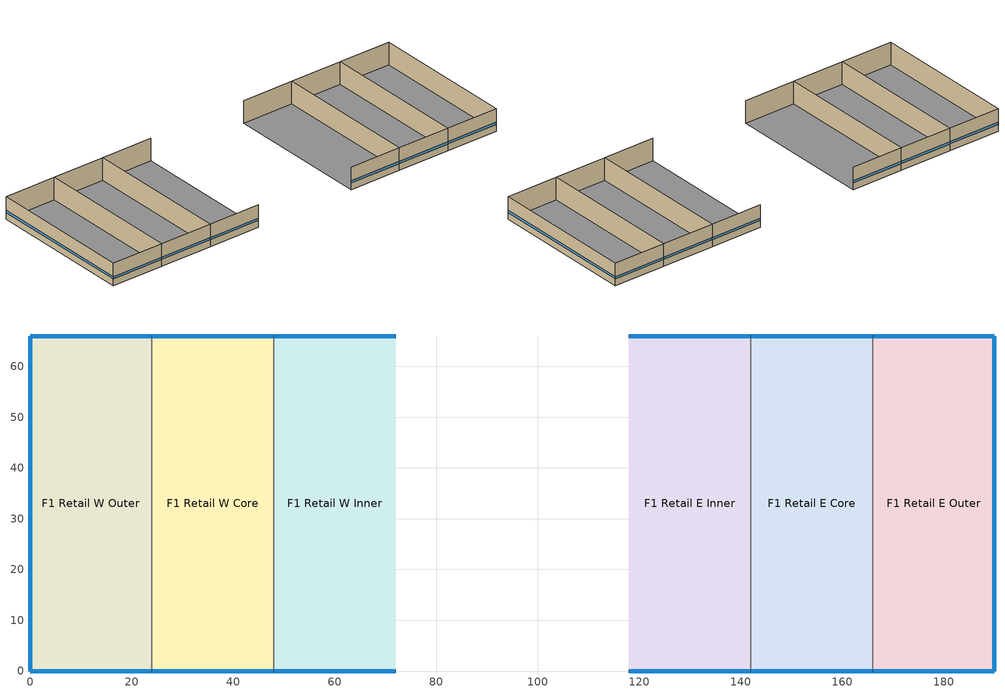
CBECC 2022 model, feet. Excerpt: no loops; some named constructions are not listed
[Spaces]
F1 Retail E Core
 floor to UG Garage (OtherFloorU071): 166,66 166,0 142,0 142,66 z0
 wall outside (MetalFrameWallU062): 166,66 142,66 / 142,0 166,0 z0:10
 wall to F1 Retail E Outer (MetalFrameWallInterior): 166,0 166,66 z0:10
 wall to F1 Retail E Inner (MetalFrameWallInterior): 142,66 142,0 z0:10
 window (Nonres Fixed Window): 165.92,66 142.08,66 / 142.08,0 165.92,0 z3:4.01
F1 Retail E Outer
 floor to UG Garage (OtherFloorU071): 190,66 190,0 166,0 166,66 z0
 wall outside (MetalFrameWallU062): 166,0 190,0 190,66 166,66 z0:10
 window (Nonres Fixed Window): 189.92,66 166.08,66 / 166.08,0 189.92,0 z3:4.01; 190,0.08 190,65.92 z3:4
F1 Retail E Inner
 floor to UG Garage (OtherFloorU071): 142,66 142,0 118,0 118,66 z0
 wall outside (MetalFrameWallU062): 142,66 118,66 / 118,0 142,0 z0:10
 window (Nonres Fixed Window): 141.92,66 118.08,66 / 118.08,0 141.92,0 z3:4.01
F1 Retail W Core
 floor to UG Garage (OtherFloorU071): 48,66 48,0 24,0 24,66 z0
 wall outside (MetalFrameWallU062): 48,66 24,66 / 24,0 48,0 z0:10
 wall to F1 Retail W Inner (MetalFrameWallInterior): 48,0 48,66 z0:10
 wall to F1 Retail W Outer (MetalFrameWallInterior): 24,66 24,0 z0:10
 window (Nonres Fixed Window): 47.92,66 24.08,66 / 24.08,0 47.92,0 z3:4.01
F1 Retail W Inner
 floor to UG Garage (OtherFloorU071): 72,66 72,0 48,0 48,66 z0
 wall outside (MetalFrameWallU062): 72,66 48,66 / 48,0 72,0 z0:10
 window (Nonres Fixed Window): 71.92,66 48.08,66 / 48.08,0 71.92,0 z3:4.01
F1 Retail W Outer
 floor to UG Garage (OtherFloorU071): 24,66 24,0 0,0 0,66 z0
 wall outside (MetalFrameWallU062): 24,66 0,66 0,0 24,0 z0:10
 window (Nonres Fixed Window): 0,65.92 0,0.08 z3:4; 23.92,66 0.08,66 / 0.08,0 23.92,0 z3:4.01
[Proj]
MF117 Restructure Prototype: GasType=NaturalGas; CliZn=ClimateZone12; StAddress=715 P Street; City=Sacramento; ZipCode=95814; WeatherStation=SACRAMENTO EXECUTIVE; HVACAutoSizing=0; UseExcptDsgnModel=0; ProjRemarks=Fixed zip code Restored Central Plant defaults adjusted MFCDHW inputs to match Standard; RunTitle=MF117 Restructure Prototype; AnalysisType=Title24Compliance; ResDwellUnits=1; DebugScreen=1
[ResProj]
2022 Prototype 125400ft2 Prop Elec: StdDesignFuel_Ckg=Proposed; StdDesignFuel_Dry=Proposed; StdDesignFuel_HVAC=Electricity; StdDesignFuel_DHW=Proposed; StdDesignCompactDistrib=0; StdDesignDrnWtrHtRecov=0; StdDesignHPWHLocOverride=0; StdDesignWinPerfAdjust=0; CALGreen=0; InCmntySlrProjTerritory=0; PVCompCredit=0; PVWDCSysSize=( 0, 0, 0, 0, 0 ); AllowExcessPVEDR=0; ReducedPVReq=0; BattMaxCap=0; BattGridHarmCredit=0; SimSpeedOption=Quick; ReportInclPropOnly=0; SpecifyTargetDRtg=0; Address=1516 Ninth St; IsMultiFamily=1; CentralMFamLaundry=0; UseDefaultACH50=1; Status=New; IsVerified=0; ProjInclKitchen=1; InsulConsQuality=No; NumAddBedrooms=0; AllOrientations=0; HasGarage=0; TakeCntrlElecDHWSlrPVCred=0; IAQSupInletsAccessible=1; IAQHasFID=1; StdDesignIAQType[1]=Bal w/ Ht Recov; StdDesignIAQFanPwr[1]=0.6; StdIAQHtRec_SRE[1]=67; StdIAQHtRec_ASRE[1]=72; ApplRefrigZone[1]=F2 Res Zn S; ApplWasherZone[1]=F2 Res Zn S; ApplDryerZone[1]=F2 Res Zn S; ApplCookZone[1]=F2 Res Zn S; ApplDishZone[1]=F2 Res Zn S; Appl_HaveRefrig[1]=1; Appl_HaveDish[1]=1; Appl_HaveCook[1]=1; Appl_HaveWasher[1]=1; Appl_HaveDryer[1]=1; CSERpt_ZnDataDump=0; CSERpt_HVACDescrip=0; CSERpt_ZnEnergy=0; CSERpt_HtPumpHtg=0; CSERpt_Mtr_All=0; CSERpt_Mtr_Elec=0; CSERpt_Mtr_NGas=0; CSERpt_Mtr_Othr=0; CSERpt_ZnEnergy_DD=0; CSERpt_Mtr_All_DD=0; CSERpt_Mtr_Elec_DD=0; CSERpt_Mtr_NGas_DD=0; CSERpt_Mtr_Othr_DD=0; CSERpt_ZnEnergy_CD=0; CSERpt_Mtr_All_CD=0; CSERpt_Mtr_Elec_CD=0; CSERpt_Mtr_NGas_CD=0; CSERpt_Mtr_Othr_CD=0; CSERpt_ZnEnergy_HD=0; CSERpt_Mtr_All_HD=0; CSERpt_Mtr_Elec_HD=0; CSERpt_Mtr_NGas_HD=0; CSERpt_Mtr_Othr_HD=0; CSEInpRpt_AirNetDetails=0; CSERpt_Infiltration=0
[Bldg]
Building: BldgAz=0; TotStoryCnt=11; AboveGrdStoryCnt=10
[ConsAssm] SpecMthd=Layers
Name | ExtRoughness | MatRef[1] | MatRef[2] | MatRef[3] | CompatibleSurfType | MatRef[4]
OtherFloorU071 | MediumSmooth | Compliance Insulation R9.83 | Plywood - 5/8 in. | Carpet - 3/4 in.
MetalFrameWallU062 | Smooth | Stucco - 7/8 in. | Compliance Insulation R13.99 | Air - Metal Wall Framing - 16 or 24 in. OC | ExteriorWall | Gypsum Board - 1/2 in.
MetalFrameWallInterior | MediumSmooth | Gypsum Board - 5/8 in. | Air - Metal Wall Framing - 16 or 24 in. OC | Gypsum Board - 5/8 in.
[Mat]
Name | CodeCat | CodeItem
Compliance Insulation R9.83 | Insulation Board | Compliance Insulation R9.83
Plywood - 5/8 in. | Bldg Board and Siding | Plywood - 5/8 in.
Carpet - 3/4 in. | Finish Materials | Carpet - 3/4 in.
Stucco - 7/8 in. | Plastering Materials | Stucco - 7/8 in.
Compliance Insulation R13.99 | Insulation Board | Compliance Insulation R13.99
Air - Metal Wall Framing - 16 or 24 in. OC | Air | Air - Metal Wall Framing - 16 or 24 in. OC
Gypsum Board - 1/2 in. | Bldg Board and Siding | Gypsum Board - 1/2 in.
Gypsum Board - 5/8 in. | Bldg Board and Siding | Gypsum Board - 5/8 in.
[FenCons]
Nonres Fixed Window: FenProdType=FixedWindow; SHGC=0.22; UFactor=0.34; VT=0.42
[Story]
Building Story Nonresidential
[Spc] Story=Building Story Nonresidential; Vol=15840; SpcFuncDefaultsRef=Retail; SecSide100PctControlled=1
Name | ThrmlZnRef
F1 Retail E Core; F1 Retail E Inner | Thermal Zone: F1 Retail E Core
F1 Retail E Outer | Thermal Zone: F1 Retail E Outer
F1 Retail W Core; F1 Retail W Inner | Thermal Zone: F1 Retail W Core
F1 Retail W Outer | Thermal Zone: F1 Retail W Outer
[ResZnGrp]
ResZn Group F1; ResZn Group F2; ResZn Group F3; ResZn Group F4; ResZn Group F5; ResZn Group F6; ResZn Group F7; ResZn Group F8; ResZn Group F9; ResZn Group F10
[ResOtherZn] Type=Conditioned; CeilingHeight=9; FloorHeight=10; WinHeadHeight=6.7; NumStories=1; DryerFuel=Electricity
Name | SpcFunc | VentSpcFunc | ozHVACSystem | ozDHWSys | Area | Bottom | AirFlowMeter
F1 Business Center | Conference, Multipurpose and Meeting Area | General - Conference/meeting | F1 Business Cent AirSys | DHW Heat Pump Indiv | 480 | 0.7 | One
F1 Corridor | Corridor Area | Residential - Common corridors | F1 Corridor AirSys |  | 816 | 0.7 | One
F1 Fitness Center | Exercise/Fitness Center and Gymnasium Areas | Sports/Entertainment - Gym, sports arena (play area) | F1 Fitness Cente AirSys | DHW Heat Pump Indiv | 840 | 0.7 | One
F1 Leasing Office | Office Area (<250 square feet) | Office - Office space | F1 Leasing Offic AirSys | DHW Heat Pump Indiv | 180 | 0.7 | One
F1 Lobby | Lobby, Main Entry | Residential - Common corridors | F1 Lobby AirSys | DHW Heat Pump Indiv | 540 | 0.7 | One
F1 Stairs | Stairwell | Residential - Common corridors | F1 Stairs AirSys |  | 180 | 0.7 | One
F2 Corridor | Corridor Area | Residential - Common corridors | F2 Corridor AirSys |  | 1020 | 10.7 | Two
F2 Break Room | Lounge, Breakroom, or Waiting Area | General - Break rooms | F2 Break Room AirSys | DHW Heat Pump Indiv | 180 | 10.7 | Two
F2 Stairs | Stairwell | Residential - Common corridors | F2 Stairs AirSys |  | 180 | 10.7 | Two
F3 Corridor | Corridor Area | Residential - Common corridors | F3 Corridor AirSys |  | 1020 | 20.7 | Two
F3 Break Room | Lounge, Breakroom, or Waiting Area | General - Break rooms | F3 Break Room AirSys | DHW Heat Pump Indiv | 180 | 20.7 | Three
F3 Stairs | Stairwell | Residential - Common corridors | F3 Stairs AirSys |  | 180 | 20.7 | Three
F4 Corridor | Corridor Area | Residential - Common corridors | F4 Corridor AirSys |  | 1020 | 30.7 | Two
F4 Break Room | Lounge, Breakroom, or Waiting Area | General - Break rooms | F4 Break Room AirSys | DHW Heat Pump Indiv | 180 | 30.7 | Four
F4 Stairs | Stairwell | Residential - Common corridors | F4 Stairs AirSys |  | 180 | 30.7 | Four
F5 Corridor | Corridor Area | Residential - Common corridors | F5 Corridor AirSys |  | 1020 | 40.7 | Two
F5 Break Room | Lounge, Breakroom, or Waiting Area | General - Break rooms | F5 Break Room AirSys | DHW Heat Pump Indiv | 180 | 40.7 | Five
F5 Stairs | Stairwell | Residential - Common corridors | F5 Stairs AirSys |  | 180 | 40.7 | Five
F6 Corridor | Corridor Area | Residential - Common corridors | F6 Corridor AirSys |  | 1020 | 50.7 | Two
F6 Break Room | Lounge, Breakroom, or Waiting Area | General - Break rooms | F6 Break Room AirSys | DHW Heat Pump Indiv | 180 | 50.7 | Six
F6 Stairs | Stairwell | Residential - Common corridors | F6 Stairs AirSys |  | 180 | 50.7 | Six
F7 Corridor | Corridor Area | Residential - Common corridors | F7 Corridor AirSys |  | 1020 | 60.7 | Two
F7 Break Room | Lounge, Breakroom, or Waiting Area | General - Break rooms | F7 Break Room AirSys | DHW Heat Pump Indiv | 180 | 60.7 | Seven
F7 Stairs | Stairwell | Residential - Common corridors | F7 Stairs AirSys |  | 180 | 60.7 | Seven
F8 Corridor | Corridor Area | Residential - Common corridors | F8 Corridor AirSys |  | 1020 | 70.7 | Two
F8 Break Room | Lounge, Breakroom, or Waiting Area | General - Break rooms | F8 Break Room AirSys | DHW Heat Pump Indiv | 180 | 70.7 | Eight
F8 Stairs | Stairwell | Residential - Common corridors | F8 Stairs AirSys |  | 180 | 70.7 | Eight
F9 Corridor | Corridor Area | Residential - Common corridors | F9 Corridor AirSys |  | 1020 | 80.7 | Two
F9 Break Room | Lounge, Breakroom, or Waiting Area | General - Break rooms | F9 Break Room AirSys | DHW Heat Pump Indiv | 180 | 80.7 | Nine
F9 Stairs | Stairwell | Residential - Common corridors | F9 Stairs AirSys |  | 180 | 80.7 | Nine
F10 Corridor | Corridor Area | Residential - Common corridors | F10 Corridor AirSys |  | 1020 | 90.7 | Two
F10 Break Room | Lounge, Breakroom, or Waiting Area | General - Break rooms | F10 Break Room AirSys | DHW Heat Pump Indiv | 180 | 90.7 | Ten
[ResExtWall] Status=New; Tilt=90; Absorptivity=0.5
Name | Orientation | OrientationValue | Area | Construction
F1 Business Center Ext Wall Front | Front | 0 | 160 | NonRes Exterior Wall Cons
F1 Corridor Ext Wall Front; F1 Leasing Office Ext Wall Front; F1 Stairs Ext Wall Front | Front | 0 | 100 | NonRes Exterior Wall Cons
F1 Fitness Center Ext Wall Back | Back | 180 | 280 | NonRes Exterior Wall Cons
F1 Lobby Ext Wall Back | Back | 180 | 180 | NonRes Exterior Wall Cons
F2 Res Zn S Ext Wall Front; F3 Res Zn S Ext Wall Front; F4 Res Zn S Ext Wall Front; F5 Res Zn S Ext Wall Front; F6 Res Zn S Ext Wall Front; F7 Res Zn S Ext Wall Front; F8 Res Zn S Ext Wall Front; F9 Res Zn S Ext Wall Front; F10 Res Zn S Ext Wall Front | Front | 0 | 1040 | Res Exterior Wall Cons
F2 Res Zn SE Ext Wall Front; F3 Res Zn SE Ext Wall Front; F4 Res Zn SE Ext Wall Front; F5 Res Zn SE Ext Wall Front; F6 Res Zn SE Ext Wall Front; F7 Res Zn SE Ext Wall Front; F8 Res Zn SE Ext Wall Front; F9 Res Zn SE Ext Wall Front; F10 Res Zn SE Ext Wall Front | Front | 0 | 300 | Res Exterior Wall Cons
F2 Res Zn SE Ext Wall Right; F3 Res Zn SE Ext Wall Right; F4 Res Zn SE Ext Wall Right; F5 Res Zn SE Ext Wall Right; F6 Res Zn SE Ext Wall Right; F7 Res Zn SE Ext Wall Right; F8 Res Zn SE Ext Wall Right; F9 Res Zn SE Ext Wall Right; F10 Res Zn SE Ext Wall Right | Right | 270 | 360 | Res Exterior Wall Cons
F2 Res Zn SW Ext Wall Front; F3 Res Zn SW Ext Wall Front; F4 Res Zn SW Ext Wall Front; F5 Res Zn SW Ext Wall Front; F6 Res Zn SW Ext Wall Front; F7 Res Zn SW Ext Wall Front; F8 Res Zn SW Ext Wall Front; F9 Res Zn SW Ext Wall Front; F10 Res Zn SW Ext Wall Front | Front | 0 | 360 | Res Exterior Wall Cons
F2 Res Zn SW Ext Wall Left; F3 Res Zn SW Ext Wall Left; F4 Res Zn SW Ext Wall Left; F5 Res Zn SW Ext Wall Left; F6 Res Zn SW Ext Wall Left; F7 Res Zn SW Ext Wall Left; F8 Res Zn SW Ext Wall Left; F9 Res Zn SW Ext Wall Left; F10 Res Zn SW Ext Wall Left | Left | 90 | 300 | Res Exterior Wall Cons
F2 Res Zn N Ext Wall Back; F3 Res Zn N Ext Wall Back; F4 Res Zn N Ext Wall Back; F5 Res Zn N Ext Wall Back; F6 Res Zn N Ext Wall Back; F7 Res Zn N Ext Wall Back; F8 Res Zn N Ext Wall Back; F9 Res Zn N Ext Wall Back; F10 Res Zn N Ext Wall Back | Back | 180 | 1240 | Res Exterior Wall Cons
F2 Res Zn NE Ext Wall Back; F3 Res Zn NE Ext Wall Back; F4 Res Zn NE Ext Wall Back; F5 Res Zn NE Ext Wall Back; F6 Res Zn NE Ext Wall Back; F7 Res Zn NE Ext Wall Back; F8 Res Zn NE Ext Wall Back; F9 Res Zn NE Ext Wall Back; F10 Res Zn NE Ext Wall Back | Back | 180 | 360 | Res Exterior Wall Cons
F2 Res Zn NE Ext Wall Right; F3 Res Zn NE Ext Wall Right; F4 Res Zn NE Ext Wall Right; F5 Res Zn NE Ext Wall Right; F6 Res Zn NE Ext Wall Right; F7 Res Zn NE Ext Wall Right; F8 Res Zn NE Ext Wall Right; F9 Res Zn NE Ext Wall Right; F10 Res Zn NE Ext Wall Right | Right | 270 | 300 | Res Exterior Wall Cons
F2 Res Zn NW Ext Wall Left; F3 Res Zn NW Ext Wall Left; F4 Res Zn NW Ext Wall Left; F5 Res Zn NW Ext Wall Left; F6 Res Zn NW Ext Wall Left; F7 Res Zn NW Ext Wall Left; F8 Res Zn NW Ext Wall Left; F9 Res Zn NW Ext Wall Left; F10 Res Zn NW Ext Wall Left | Left | 90 | 360 | Res Exterior Wall Cons
F2 Res Zn NW Ext Wall Back; F3 Res Zn NW Ext Wall Back; F4 Res Zn NW Ext Wall Back; F5 Res Zn NW Ext Wall Back; F6 Res Zn NW Ext Wall Back; F7 Res Zn NW Ext Wall Back; F8 Res Zn NW Ext Wall Back; F9 Res Zn NW Ext Wall Back; F10 Res Zn NW Ext Wall Back | Back | 180 | 300 | Res Exterior Wall Cons
F2 Break Room Ext Wall Front; F2 Stairs Ext Wall Front; F3 Break Room Ext Wall Front; F3 Stairs Ext Wall Front; F4 Break Room Ext Wall Front; F4 Stairs Ext Wall Front; F5 Break Room Ext Wall Front; F5 Stairs Ext Wall Front; F6 Break Room Ext Wall Front; F6 Stairs Ext Wall Front; F7 Break Room Ext Wall Front; F7 Stairs Ext Wall Front; F8 Break Room Ext Wall Front; F8 Stairs Ext Wall Front; F9 Break Room Ext Wall Front; F9 Stairs Ext Wall Front | Front | 0 | 100 | Res Exterior Wall Cons
[ResWin] Status=New; SpecMethod=Window Dimensions (required for fins/overhangs); Width=3; exWidth=3; exUfactorSHGCSource=NFRC; exExteriorShade=Insect Screen (default); ModelFinsOverhang=0; OverhangDepth=0; OverhangDistUp=0; OverhangExL=0; OverhangExR=0; OverhangFlap=0; exOverhangDepth=0; exOverhangDistUp=0; exOverhangExL=0; exOverhangExR=0; exOverhangFlap=0; LeftFinDepth=0; LeftFinTopUp=0; LeftFinDistL=0; LeftFinBotUp=0; exLeftFinDepth=0; exLeftFinTopUp=0; exLeftFinDistL=0; exLeftFinBotUp=0; RightFinDepth=0; RightFinTopUp=0; RightFinDistR=0; RightFinBotUp=0; exRightFinDepth=0; exRightFinTopUp=0; exRightFinDistR=0; exRightFinBotUp=0
Name | WinType | Height | Multiplier | exHeight | exMultiplier | exNFRCUfactor | exNFRCSHGC
F1 Business Center Win Front | Operable | 5 | 1.255 | 5 | 27.34 | 0.46 | 0.22
F1 Corridor Glass Door Front; F1 Lobby Glass Door Back | Glass Door | 6.67 | 2 | 6.67 | 1 | 0.45 | 0.23
F1 Fitness Center Win Back | Operable | 5 | 2.196 | 5 | 27.34 | 0.46 | 0.22
F1 Leasing Office Glass Door Front | Glass Door | 6.67 | 1 | 6.67 | 1 | 0.45 | 0.23
F2 Res Zn S Win Front; F3 Res Zn S Win Front; F4 Res Zn S Win Front; F5 Res Zn S Win Front; F6 Res Zn S Win Front; F7 Res Zn S Win Front; F8 Res Zn S Win Front; F9 Res Zn S Win Front; F10 Res Zn S Win Front | Operable | 5 | 34.547 | 5 | 9.63 | 0.46 | 0.22
F2 Res Zn SE Win Front; F3 Res Zn SE Win Front; F4 Res Zn SE Win Front; F5 Res Zn SE Win Front; F6 Res Zn SE Win Front; F7 Res Zn SE Win Front; F8 Res Zn SE Win Front; F9 Res Zn SE Win Front; F10 Res Zn SE Win Front | Operable | 5 | 9.965 | 5 | 9.63 | 0.46 | 0.22
F2 Res Zn SE Win Right; F3 Res Zn SE Win Right; F4 Res Zn SE Win Right; F5 Res Zn SE Win Right; F6 Res Zn SE Win Right; F7 Res Zn SE Win Right; F8 Res Zn SE Win Right; F9 Res Zn SE Win Right; F10 Res Zn SE Win Right | Operable | 5 | 11.294 | 5 | 9.63 | 0.46 | 0.22
F2 Res Zn SW Win Front; F3 Res Zn SW Win Front; F4 Res Zn SW Win Front; F5 Res Zn SW Win Front; F6 Res Zn SW Win Front; F7 Res Zn SW Win Front; F8 Res Zn SW Win Front; F9 Res Zn SW Win Front; F10 Res Zn SW Win Front | Operable | 5 | 11.958 | 5 | 27.34 | 0.46 | 0.22
F2 Res Zn SW Win Left; F2 Res Zn NE Win Right; F2 Res Zn NW Win Back; F3 Res Zn SW Win Left; F3 Res Zn NE Win Right; F3 Res Zn NW Win Back; F4 Res Zn SW Win Left; F4 Res Zn NE Win Right; F4 Res Zn NW Win Back; F5 Res Zn SW Win Left; F5 Res Zn NE Win Right; F5 Res Zn NW Win Back; F6 Res Zn SW Win Left; F6 Res Zn NE Win Right; F6 Res Zn NW Win Back; F7 Res Zn SW Win Left; F7 Res Zn NE Win Right; F7 Res Zn NW Win Back; F8 Res Zn SW Win Left; F8 Res Zn NE Win Right; F8 Res Zn NW Win Back; F9 Res Zn SW Win Left; F9 Res Zn NE Win Right; F9 Res Zn NW Win Back; F10 Res Zn SW Win Left; F10 Res Zn NE Win Right; F10 Res Zn NW Win Back | Operable | 5 | 9.412 | 5 | 27.34 | 0.46 | 0.22
F2 Res Zn N Win Back; F3 Res Zn N Win Back; F4 Res Zn N Win Back; F5 Res Zn N Win Back; F6 Res Zn N Win Back; F7 Res Zn N Win Back; F8 Res Zn N Win Back; F9 Res Zn N Win Back; F10 Res Zn N Win Back | Operable | 5 | 38.902 | 5 | 27.34 | 0.46 | 0.22
F2 Res Zn NE Win Back; F2 Res Zn NW Win Left; F3 Res Zn NE Win Back; F3 Res Zn NW Win Left; F4 Res Zn NE Win Back; F4 Res Zn NW Win Left; F5 Res Zn NE Win Back; F5 Res Zn NW Win Left; F6 Res Zn NE Win Back; F6 Res Zn NW Win Left; F7 Res Zn NE Win Back; F7 Res Zn NW Win Left; F8 Res Zn NE Win Back; F8 Res Zn NW Win Left; F9 Res Zn NE Win Back; F9 Res Zn NW Win Left; F10 Res Zn NE Win Back; F10 Res Zn NW Win Left | Operable | 5 | 11.294 | 5 | 27.34 | 0.46 | 0.22
F2 Break Room Win Front; F3 Break Room Win Front; F4 Break Room Win Front; F5 Break Room Win Front; F6 Break Room Win Front; F7 Break Room Win Front; F8 Break Room Win Front; F9 Break Room Win Front | Operable | 5 | 3.137 | 5 | 27.34 | 0.46 | 0.22
[ResIntWall] Status=New; Construction=Int Wall Cons; IsPartySurface=1; OtherSideModeled=1
Name | Area | Outside
F1 Business Center To F1 Retail W Inner Int Wall Left; F1 Fitness Center To F1 Retail W Inner Int Wall Left | 300 | F1 Retail W Inner
F1 Business Center To F1 Corridor Int Wall Back | 160 | F1 Corridor
F1 Business Center To F1 Corridor Int Wall Right | 120 | F1 Corridor
F1 Corridor To F1 Retail W Inner Int Wall Left | 60 | F1 Retail W Inner
F1 Corridor To F1 Retail E Inner Int Wall Right | 360 | F1 Retail E Inner
F1 Fitness Center To F1 Corridor Int Wall Front | 280 | F1 Corridor
F1 Fitness Center To F1 Lobby Int Wall Right | 300 | F1 Lobby
F1 Leasing Office To F1 Stairs Int Wall Left | 180 | F1 Stairs
F1 Leasing Office To F1 Corridor Int Wall Back; F1 Stairs To F1 Corridor Int Wall Back | 100 | F1 Corridor
F1 Leasing Office To F1 Corridor Int Wall Right; F1 Lobby To F1 Corridor Int Wall Front | 180 | F1 Corridor
F1 Lobby To F1 Retail E Inner Int Wall Right | 300 | F1 Retail E Inner
F1 Stairs To F1 Business Center Int Wall Left | 180 | F1 Business Center
F2 Res Zn S to F2 Corridor Int Wall Left; F2 Res Zn S to F2 Corridor Int Wall Right | 120 | F2 Corridor
F2 Res Zn S to F2 Corridor Int Wall Back | 1040 | F2 Corridor
F2 Res Zn SE to F2 Res Zn S Int Wall Left; F2 Res Zn SW to F2 Res Zn S Int Wall Right | 300 | F2 Res Zn S
F2 Res Zn N to F2 Corridor Int Wall Front | 1240 | F2 Corridor
F2 Res Zn NE to F2 Res Zn SE Int Wall Front | 300 | F2 Res Zn SE
F2 Res Zn NE to F2 Res Zn N Int Wall Left; F2 Res Zn NW to F2 Res Zn N Int Wall Right | 300 | F2 Res Zn N
F2 Res Zn NW to F2 Res Zn SW Int Wall Front | 300 | F2 Res Zn SW
F2 Corridor To F2 Res Zn SW Int Wall Front | 60 | F2 Res Zn SW
F2 Corridor To F2 Res Zn NW Int Wall Left | 60 | F2 Res Zn NW
F2 Corridor To F2 Res Zn NE Int Wall Back | 60 | F2 Res Zn NE
F2 Corridor To F2 Res Zn SE Int Wall Right | 60 | F2 Res Zn SE
F2 Break Room To F2 Stairs Int Wall Left | 180 | F2 Stairs
F2 Break Room To F2 Corridor Int Wall Back; F2 Stairs To F2 Corridor Wall Back | 100 | F2 Corridor
F2 Break Room To F2 Res Zn S Int Wall Right; F2 Stairs To F2 Res Zn S Int Wall Left | 180 | F2 Res Zn S
F3 Res Zn S to F3 Corridor Int Wall Left; F3 Res Zn S to F3 Corridor Int Wall Right | 120 | F3 Corridor
F3 Res Zn S to F3 Corridor Int Wall Back | 1040 | F3 Corridor
F3 Res Zn SE to F3 Res Zn S Int Wall Left; F3 Res Zn SW to F3 Res Zn S Int Wall Right | 300 | F3 Res Zn S
F3 Res Zn N to F3 Corridor Int Wall Front | 1240 | F3 Corridor
F3 Res Zn NE to F3 Res Zn SE Int Wall Front | 300 | F3 Res Zn SE
F3 Res Zn NE to F3 Res Zn N Int Wall Left; F3 Res Zn NW to F3 Res Zn N Int Wall Right | 300 | F3 Res Zn N
F3 Res Zn NW to F3 Res Zn SW Int Wall Front | 300 | F3 Res Zn SW
F3 Corridor To F3 Res Zn SW Int Wall Front | 60 | F3 Res Zn SW
F3 Corridor To F3 Res Zn NW Int Wall Left | 60 | F3 Res Zn NW
F3 Corridor To F3 Res Zn NE Int Wall Back | 60 | F3 Res Zn NE
F3 Corridor To F3 Res Zn SE Int Wall Right | 60 | F3 Res Zn SE
F3 Break Room To F3 Stairs Int Wall Left | 180 | F3 Stairs
F3 Break Room To F3 Corridor Int Wall Back; F3 Stairs To F3 Corridor Wall Back | 100 | F3 Corridor
F3 Break Room To F3 Res Zn S Int Wall Right; F3 Stairs To F3 Res Zn S Int Wall Left | 180 | F3 Res Zn S
F4 Res Zn S to F4 Corridor Int Wall Left; F4 Res Zn S to F4 Corridor Int Wall Right | 120 | F4 Corridor
F4 Res Zn S to F4 Corridor Int Wall Back | 1040 | F4 Corridor
F4 Res Zn SE to F4 Res Zn S Int Wall Left; F4 Res Zn SW to F4 Res Zn S Int Wall Right | 300 | F4 Res Zn S
F4 Res Zn N to F4 Corridor Int Wall Front | 1240 | F4 Corridor
F4 Res Zn NE to F4 Res Zn SE Int Wall Front | 300 | F4 Res Zn SE
F4 Res Zn NE to F4 Res Zn N Int Wall Left; F4 Res Zn NW to F4 Res Zn N Int Wall Right | 300 | F4 Res Zn N
F4 Res Zn NW to F4 Res Zn SW Int Wall Front | 300 | F4 Res Zn SW
F4 Corridor To F4 Res Zn SW Int Wall Front | 60 | F4 Res Zn SW
F4 Corridor To F4 Res Zn NW Int Wall Left | 60 | F4 Res Zn NW
F4 Corridor To F4 Res Zn NE Int Wall Back | 60 | F4 Res Zn NE
F4 Corridor To F4 Res Zn SE Int Wall Right | 60 | F4 Res Zn SE
F4 Break Room To F4 Stairs Int Wall Left | 180 | F4 Stairs
F4 Break Room To F4 Corridor Int Wall Back; F4 Stairs To F4 Corridor Wall Back | 100 | F4 Corridor
F4 Break Room To F4 Res Zn S Int Wall Right; F4 Stairs To F4 Res Zn S Int Wall Left | 180 | F4 Res Zn S
F5 Res Zn S to F5 Corridor Int Wall Left; F5 Res Zn S to F5 Corridor Int Wall Right | 120 | F5 Corridor
F5 Res Zn S to F5 Corridor Int Wall Back | 1040 | F5 Corridor
F5 Res Zn SE to F5 Res Zn S Int Wall Left; F5 Res Zn SW to F5 Res Zn S Int Wall Right | 300 | F5 Res Zn S
F5 Res Zn N to F5 Corridor Int Wall Front | 1240 | F5 Corridor
F5 Res Zn NE to F5 Res Zn SE Int Wall Front | 300 | F5 Res Zn SE
F5 Res Zn NE to F5 Res Zn N Int Wall Left; F5 Res Zn NW to F5 Res Zn N Int Wall Right | 300 | F5 Res Zn N
F5 Res Zn NW to F5 Res Zn SW Int Wall Front | 300 | F5 Res Zn SW
F5 Corridor To F5 Res Zn SW Int Wall Front | 60 | F5 Res Zn SW
F5 Corridor To F5 Res Zn NW Int Wall Left | 60 | F5 Res Zn NW
F5 Corridor To F5 Res Zn NE Int Wall Back | 60 | F5 Res Zn NE
F5 Corridor To F5 Res Zn SE Int Wall Right | 60 | F5 Res Zn SE
F5 Break Room To F5 Stairs Int Wall Left | 180 | F5 Stairs
F5 Break Room To F5 Corridor Int Wall Back; F5 Stairs To F5 Corridor Wall Back | 100 | F5 Corridor
F5 Break Room To F5 Res Zn S Int Wall Right; F5 Stairs To F5 Res Zn S Int Wall Left | 180 | F5 Res Zn S
F6 Res Zn S to F6 Corridor Int Wall Left; F6 Res Zn S to F6 Corridor Int Wall Right | 120 | F6 Corridor
F6 Res Zn S to F6 Corridor Int Wall Back | 1040 | F6 Corridor
F6 Res Zn SE to F6 Res Zn S Int Wall Left; F6 Res Zn SW to F6 Res Zn S Int Wall Right | 300 | F6 Res Zn S
F6 Res Zn N to F6 Corridor Int Wall Front | 1240 | F6 Corridor
F6 Res Zn NE to F6 Res Zn SE Int Wall Front | 300 | F6 Res Zn SE
F6 Res Zn NE to F6 Res Zn N Int Wall Left; F6 Res Zn NW to F6 Res Zn N Int Wall Right | 300 | F6 Res Zn N
F6 Res Zn NW to F6 Res Zn SW Int Wall Front | 300 | F6 Res Zn SW
F6 Corridor To F6 Res Zn SW Int Wall Front | 60 | F6 Res Zn SW
F6 Corridor To F6 Res Zn NW Int Wall Left | 60 | F6 Res Zn NW
F6 Corridor To F6 Res Zn NE Int Wall Back | 60 | F6 Res Zn NE
F6 Corridor To F6 Res Zn SE Int Wall Right | 60 | F6 Res Zn SE
F6 Break Room To F6 Stairs Int Wall Left | 180 | F6 Stairs
F6 Break Room To F6 Corridor Int Wall Back; F6 Stairs To F6 Corridor Wall Back | 100 | F6 Corridor
F6 Break Room To F6 Res Zn S Int Wall Right; F6 Stairs To F6 Res Zn S Int Wall Left | 180 | F6 Res Zn S
F7 Res Zn S to F7 Corridor Int Wall Left; F7 Res Zn S to F7 Corridor Int Wall Right | 120 | F7 Corridor
F7 Res Zn S to F7 Corridor Int Wall Back | 1040 | F7 Corridor
F7 Res Zn SE to F7 Res Zn S Int Wall Left; F7 Res Zn SW to F7 Res Zn S Int Wall Right | 300 | F7 Res Zn S
F7 Res Zn N to F7 Corridor Int Wall Front | 1240 | F7 Corridor
F7 Res Zn NE to F7 Res Zn SE Int Wall Front | 300 | F7 Res Zn SE
F7 Res Zn NE to F7 Res Zn N Int Wall Left; F7 Res Zn NW to F7 Res Zn N Int Wall Right | 300 | F7 Res Zn N
F7 Res Zn NW to F7 Res Zn SW Int Wall Front | 300 | F7 Res Zn SW
F7 Corridor To F7 Res Zn SW Int Wall Front | 60 | F7 Res Zn SW
F7 Corridor To F7 Res Zn NW Int Wall Left | 60 | F7 Res Zn NW
F7 Corridor To F7 Res Zn NE Int Wall Back | 60 | F7 Res Zn NE
F7 Corridor To F7 Res Zn SE Int Wall Right | 60 | F7 Res Zn SE
F7 Break Room To F7 Stairs Int Wall Left | 180 | F7 Stairs
F7 Break Room To F7 Corridor Int Wall Back; F7 Stairs To F7 Corridor Wall Back | 100 | F7 Corridor
F7 Break Room To F7 Res Zn S Int Wall Right; F7 Stairs To F7 Res Zn S Int Wall Left | 180 | F7 Res Zn S
F8 Res Zn S to F8 Corridor Int Wall Left; F8 Res Zn S to F8 Corridor Int Wall Right | 120 | F8 Corridor
F8 Res Zn S to F8 Corridor Int Wall Back | 1040 | F8 Corridor
F8 Res Zn SE to F8 Res Zn S Int Wall Left; F8 Res Zn SW to F8 Res Zn S Int Wall Right | 300 | F8 Res Zn S
F8 Res Zn N to F8 Corridor Int Wall Front | 1240 | F8 Corridor
F8 Res Zn NE to F8 Res Zn SE Int Wall Front | 300 | F8 Res Zn SE
F8 Res Zn NE to F8 Res Zn N Int Wall Left; F8 Res Zn NW to F8 Res Zn N Int Wall Right | 300 | F8 Res Zn N
F8 Res Zn NW to F8 Res Zn SW Int Wall Front | 300 | F8 Res Zn SW
F8 Corridor To F8 Res Zn SW Int Wall Front | 60 | F8 Res Zn SW
F8 Corridor To F8 Res Zn NW Int Wall Left | 60 | F8 Res Zn NW
F8 Corridor To F8 Res Zn NE Int Wall Back | 60 | F8 Res Zn NE
F8 Corridor To F8 Res Zn SE Int Wall Right | 60 | F8 Res Zn SE
F8 Break Room To F8 Stairs Int Wall Left | 180 | F8 Stairs
F8 Break Room To F8 Corridor Int Wall Back; F8 Stairs To F8 Corridor Wall Back | 100 | F8 Corridor
F8 Break Room To F8 Res Zn S Int Wall Right; F8 Stairs To F8 Res Zn S Int Wall Left | 180 | F8 Res Zn S
F9 Res Zn S to F9 Corridor Int Wall Left; F9 Res Zn S to F9 Corridor Int Wall Right | 120 | F9 Corridor
F9 Res Zn S to F9 Corridor Int Wall Back | 1040 | F9 Corridor
F9 Res Zn SE to F9 Res Zn S Int Wall Left; F9 Res Zn SW to F9 Res Zn S Int Wall Right | 300 | F9 Res Zn S
F9 Res Zn N to F9 Corridor Int Wall Front | 1240 | F9 Corridor
F9 Res Zn NE to F9 Res Zn SE Int Wall Front | 300 | F9 Res Zn SE
F9 Res Zn NE to F9 Res Zn N Int Wall Left; F9 Res Zn NW to F9 Res Zn N Int Wall Right | 300 | F9 Res Zn N
F9 Res Zn NW to F9 Res Zn SW Int Wall Front | 300 | F9 Res Zn SW
F9 Corridor To F9 Res Zn SW Int Wall Front | 60 | F9 Res Zn SW
F9 Corridor To F9 Res Zn NW Int Wall Left | 60 | F9 Res Zn NW
F9 Corridor To F9 Res Zn NE Int Wall Back | 60 | F9 Res Zn NE
F9 Corridor To F9 Res Zn SE Int Wall Right | 60 | F9 Res Zn SE
F9 Break Room To F9 Stairs Int Wall Left | 180 | F9 Stairs
F9 Break Room To F9 Corridor Int Wall Back; F9 Stairs To F9 Corridor Wall Back | 100 | F9 Corridor
F9 Break Room To F9 Res Zn S Int Wall Right; F9 Stairs To F9 Res Zn S Int Wall Left | 180 | F9 Res Zn S
F10 Res Zn S to F10 Corridor Int Wall Left; F10 Res Zn S to F10 Corridor Int Wall Right | 120 | F10 Corridor
F10 Res Zn S to F10 Corridor Int Wall Back | 1040 | F10 Corridor
F10 Res Zn SE to F10 Res Zn S Int Wall Left; F10 Res Zn SW to F10 Res Zn S Int Wall Right | 300 | F10 Res Zn S
F10 Res Zn N to F10 Corridor Int Wall Front | 1240 | F10 Corridor
F10 Res Zn NE to F10 Res Zn SE Int Wall Front | 300 | F10 Res Zn SE
F10 Res Zn NE to F10 Res Zn N Int Wall Left; F10 Res Zn NW to F10 Res Zn N Int Wall Right | 300 | F10 Res Zn N
F10 Res Zn NW to F10 Res Zn SW Int Wall Front | 300 | F10 Res Zn SW
F10 Corridor To F10 Res Zn SW Int Wall Front | 60 | F10 Res Zn SW
F10 Corridor To F10 Res Zn NW Int Wall Left | 60 | F10 Res Zn NW
F10 Corridor To F10 Res Zn NE Int Wall Back | 60 | F10 Res Zn NE
F10 Corridor To F10 Res Zn SE Int Wall Right | 60 | F10 Res Zn SE
[ResIntFlr] Status=New; OtherSideModeled=1
Name | Area | FloorZ | Construction | IsPartySurface | Outside
F1 Business Center to UG Garage Int Floor | 480 | 0.7 | Interior Floor above Garage Cons | 1 | UG Garage
F1 Corridor to UG Garage Int Floor | 816 | 0.7 | Interior Floor above Garage Cons | 1 | UG Garage
F1 Fitness Center to UG Garage Int Floor | 840 | 0.7 | Interior Floor above Garage Cons | 1 | UG Garage
F1 Leasing Office to UG Garage Int Floor; F1 Stairs to UG Garage Int Floor | 180 | 0.7 | Interior Floor above Garage Cons | 1 | UG Garage
F1 Lobby to UG Garage Int Floor | 540 | 0.7 | Interior Floor above Garage Cons | 1 | UG Garage
F2 Res Zn S To F1 Business Center Int Floor | 480 | 10.7 | Interior Floor Cons | 1 | F1 Business Center
F2 Res Zn S To F1 Corridor Int Floor | 300 | 10.7 | Interior Floor Cons | 1 | F1 Corridor
F2 Res Zn S To F1 Retail E Inner Int Floor; F2 Res Zn N To F1 Retail E Inner Int Floor | 720 | 10.7 | Interior Floor Cons | 1 | F1 Retail E Inner
F2 Res Zn S To F1 Retail E Core Int Floor | 540 | 10.7 | Interior Floor Cons | 1 | F1 Retail E Core
F2 Res Zn S To F1 Retail W Inner Int Floor; F2 Res Zn N To F1 Retail W Inner Int Floor | 720 | 10.7 | Interior Floor Cons | 1 | F1 Retail W Inner
F2 Res Zn S To F1 Retail W Core Int Floor; F2 Res Zn SW To F1 Retail W Core Int Floor | 360 | 10.7 | Interior Floor Cons | 1 | F1 Retail W Core
F2 Res Zn SE To F1 Retail E Core Int Floor | 216 | 10.7 | Interior Floor Cons | 1 | F1 Retail E Core
F2 Res Zn SE To F1 Retail E Outer Int Floor | 864 | 10.7 | Interior Floor Cons | 1 | F1 Retail E Outer
F2 Res Zn SW To F1 Retail W Outer Int Floor | 720 | 10.7 | Interior Floor Cons | 1 | F1 Retail W Outer
F2 Res Zn N To F1 Fitness Center Int Floor | 840 | 10.7 | Interior Floor Cons | 1 | F1 Fitness Center
F2 Res Zn N To F1 Lobby Int Floor | 540 | 10.7 | Interior Floor Cons | 1 | F1 Lobby
F2 Res Zn N To F1 Retail E Core Int Floor; F2 Res Zn NE To F1 Retail E Core Int Floor | 360 | 10.7 | Interior Floor Cons | 1 | F1 Retail E Core
F2 Res Zn N To F1 Retail W Core Int Floor | 540 | 10.7 | Interior Floor Cons | 1 | F1 Retail W Core
F2 Res Zn NE To F1 Retail E Outer Int Floor | 720 | 10.7 | Interior Floor Cons | 1 | F1 Retail E Outer
F2 Res Zn NW To F1 Retail W Core Int Floor | 216 | 10.7 | Interior Floor Cons | 1 | F1 Retail W Core
F2 Res Zn NW To F1 Retail W Outer Int Floor | 864 | 10.7 | Interior Floor Cons | 1 | F1 Retail W Outer
F2 Corridor to F1 Corridor Int Floor | 516 | 10.7 | Interior Floor Cons | 1 | F1 Corridor
F2 Corridor To F1 Retail E Core Int Floor | 108 | 10.7 | Interior Floor Cons | 1 | F1 Retail E Core
F2 Corridor To F1 Retail E Inner Int Floor | 144 | 10.7 | Interior Floor Cons | 1 | F1 Retail E Inner
F2 Corridor To F1 Retail W Core Int Floor | 108 | 10.7 | Interior Floor Cons | 1 | F1 Retail W Core
F2 Corridor To F1 Retail W Inner Int Floor | 144 | 10.7 | Interior Floor Cons | 1 | F1 Retail W Inner
F2 Break Room To F1 Leasing Office Int Floor | 180 | 10.7 | Interior Floor Cons | 1 | F1 Leasing Office
F2 Stairs To F1 Stairs Int Floor | 180 | 10.7 | Interior Floor Cons | 0 | F1 Stairs
F3 Res Zn S To F2 Res Zn S Int Floor | 3120 | 20.7 | Interior Floor Cons | 1 | F2 Res Zn S
F3 Res Zn SE To F2 Res Zn SE Int Floor | 1080 | 20.7 | Interior Floor Cons | 1 | F2 Res Zn SE
F3 Res Zn SW To F2 Res Zn SW Int Floor | 1080 | 20.7 | Interior Floor Cons | 1 | F2 Res Zn SW
F3 Res Zn N To F2 Res Zn N Int Floor | 3720 | 20.7 | Interior Floor Cons | 1 | F2 Res Zn N
F3 Res Zn NE To F2 Res Zn NE Int Floor | 1080 | 20.7 | Interior Floor Cons | 1 | F2 Res Zn NE
F3 Res Zn NW To F2 Res Zn NW Int Floor | 1080 | 20.7 | Interior Floor Cons | 1 | F2 Res Zn NW
F3 Corridor to F2 Corridor Int Floor | 1020 | 20.7 | Interior Floor Cons | 1 | F2 Corridor
F3 Break Room To F2 Break Room Int Floor | 180 | 20.7 | Interior Floor Cons | 1 | F2 Break Room
F3 Stairs To F2 Stairs Int Floor | 180 | 20.7 | Interior Floor Cons | 0 | F2 Stairs
F4 Res Zn S To F3 Res Zn S Int Floor | 3120 | 30.7 | Interior Floor Cons | 1 | F3 Res Zn S
F4 Res Zn SE To F3 Res Zn SE Int Floor | 1080 | 30.7 | Interior Floor Cons | 1 | F3 Res Zn SE
F4 Res Zn SW To F3 Res Zn SW Int Floor | 1080 | 30.7 | Interior Floor Cons | 1 | F3 Res Zn SW
F4 Res Zn N To F3 Res Zn N Int Floor | 3720 | 30.7 | Interior Floor Cons | 1 | F3 Res Zn N
F4 Res Zn NE To F3 Res Zn NE Int Floor | 1080 | 30.7 | Interior Floor Cons | 1 | F3 Res Zn NE
F4 Res Zn NW To F3 Res Zn NW Int Floor | 1080 | 30.7 | Interior Floor Cons | 1 | F3 Res Zn NW
F4 Corridor to F3 Corridor Int Floor | 1020 | 30.7 | Interior Floor Cons | 1 | F3 Corridor
F4 Break Room To F3 Break Room Int Floor | 180 | 30.7 | Interior Floor Cons | 1 | F3 Break Room
F4 Stairs To F3 Stairs Int Floor | 180 | 30.7 | Interior Floor Cons | 0 | F3 Stairs
F5 Res Zn S To F4 Res Zn S Int Floor | 3120 | 40.7 | Interior Floor Cons | 1 | F4 Res Zn S
F5 Res Zn SE To F4 Res Zn SE Int Floor | 1080 | 40.7 | Interior Floor Cons | 1 | F4 Res Zn SE
F5 Res Zn SW To F4 Res Zn SW Int Floor | 1080 | 40.7 | Interior Floor Cons | 1 | F4 Res Zn SW
F5 Res Zn N To F4 Res Zn N Int Floor | 3720 | 40.7 | Interior Floor Cons | 1 | F4 Res Zn N
F5 Res Zn NE To F4 Res Zn NE Int Floor | 1080 | 40.7 | Interior Floor Cons | 1 | F4 Res Zn NE
F5 Res Zn NW To F4 Res Zn NW Int Floor | 1080 | 40.7 | Interior Floor Cons | 1 | F4 Res Zn NW
F5 Corridor to F4 Corridor Int Floor | 1020 | 40.7 | Interior Floor Cons | 1 | F4 Corridor
F5 Break Room To F4 Break Room Int Floor | 180 | 40.7 | Interior Floor Cons | 1 | F4 Break Room
F5 Stairs To F4 Stairs Int Floor | 180 | 40.7 | Interior Floor Cons | 0 | F4 Stairs
F6 Res Zn S To F5 Res Zn S Int Floor | 3120 | 50.7 | Interior Floor Cons | 1 | F5 Res Zn S
F6 Res Zn SE To F5 Res Zn SE Int Floor | 1080 | 50.7 | Interior Floor Cons | 1 | F5 Res Zn SE
F6 Res Zn SW To F5 Res Zn SW Int Floor | 1080 | 50.7 | Interior Floor Cons | 1 | F5 Res Zn SW
F6 Res Zn N To F5 Res Zn N Int Floor | 3720 | 50.7 | Interior Floor Cons | 1 | F5 Res Zn N
F6 Res Zn NE To F5 Res Zn NE Int Floor | 1080 | 50.7 | Interior Floor Cons | 1 | F5 Res Zn NE
F6 Res Zn NW To F5 Res Zn NW Int Floor | 1080 | 50.7 | Interior Floor Cons | 1 | F5 Res Zn NW
F6 Corridor to F5 Corridor Int Floor | 1020 | 50.7 | Interior Floor Cons | 1 | F5 Corridor
F6 Break Room To F5 Break Room Int Floor | 180 | 50.7 | Interior Floor Cons | 1 | F5 Break Room
F6 Stairs To F5 Stairs Int Floor | 180 | 50.7 | Interior Floor Cons | 0 | F5 Stairs
F7 Res Zn S To F6 Res Zn S Int Floor | 3120 | 60.7 | Interior Floor Cons | 1 | F6 Res Zn S
F7 Res Zn SE To F6 Res Zn SE Int Floor | 1080 | 60.7 | Interior Floor Cons | 1 | F6 Res Zn SE
F7 Res Zn SW To F6 Res Zn SW Int Floor | 1080 | 60.7 | Interior Floor Cons | 1 | F6 Res Zn SW
F7 Res Zn N To F6 Res Zn N Int Floor | 3720 | 60.7 | Interior Floor Cons | 1 | F6 Res Zn N
F7 Res Zn NE To F6 Res Zn NE Int Floor | 1080 | 60.7 | Interior Floor Cons | 1 | F6 Res Zn NE
F7 Res Zn NW To F6 Res Zn NW Int Floor | 1080 | 60.7 | Interior Floor Cons | 1 | F6 Res Zn NW
F7 Corridor to F6 Corridor Int Floor | 1020 | 60.7 | Interior Floor Cons | 1 | F6 Corridor
F7 Break Room To F6 Break Room Int Floor | 180 | 60.7 | Interior Floor Cons | 1 | F6 Break Room
F7 Stairs To F6 Stairs Int Floor | 180 | 60.7 | Interior Floor Cons | 0 | F6 Stairs
F8 Res Zn S To F7 Res Zn S Int Floor | 3120 | 70.7 | Interior Floor Cons | 1 | F7 Res Zn S
F8 Res Zn SE To F7 Res Zn SE Int Floor | 1080 | 70.7 | Interior Floor Cons | 1 | F7 Res Zn SE
F8 Res Zn SW To F7 Res Zn SW Int Floor | 1080 | 70.7 | Interior Floor Cons | 1 | F7 Res Zn SW
F8 Res Zn N To F7 Res Zn N Int Floor | 3720 | 70.7 | Interior Floor Cons | 1 | F7 Res Zn N
F8 Res Zn NE To F7 Res Zn NE Int Floor | 1080 | 70.7 | Interior Floor Cons | 1 | F7 Res Zn NE
F8 Res Zn NW To F7 Res Zn NW Int Floor | 1080 | 70.7 | Interior Floor Cons | 1 | F7 Res Zn NW
F8 Corridor to F7 Corridor Int Floor | 1020 | 70.7 | Interior Floor Cons | 1 | F7 Corridor
F8 Break Room To F7 Break Room Int Floor | 180 | 70.7 | Interior Floor Cons | 1 | F7 Break Room
F8 Stairs To F7 Stairs Int Floor | 180 | 70.7 | Interior Floor Cons | 0 | F7 Stairs
F9 Res Zn S To F8 Res Zn S Int Floor | 3120 | 80.7 | Interior Floor Cons | 1 | F8 Res Zn S
F9 Res Zn SE To F8 Res Zn SE Int Floor | 1080 | 80.7 | Interior Floor Cons | 1 | F8 Res Zn SE
F9 Res Zn SW To F8 Res Zn SW Int Floor | 1080 | 80.7 | Interior Floor Cons | 1 | F8 Res Zn SW
F9 Res Zn N To F8 Res Zn N Int Floor | 3720 | 80.7 | Interior Floor Cons | 1 | F8 Res Zn N
F9 Res Zn NE To F8 Res Zn NE Int Floor | 1080 | 80.7 | Interior Floor Cons | 1 | F8 Res Zn NE
F9 Res Zn NW To F8 Res Zn NW Int Floor | 1080 | 80.7 | Interior Floor Cons | 1 | F8 Res Zn NW
F9 Corridor to F8 Corridor Int Floor | 1020 | 80.7 | Interior Floor Cons | 1 | F8 Corridor
F9 Break Room To F8 Break Room Int Floor | 180 | 80.7 | Interior Floor Cons | 1 | F8 Break Room
F9 Stairs To F8 Stairs Int Floor | 180 | 80.7 | Interior Floor Cons | 0 | F8 Stairs
F10 Res Zn S To F9 Res Zn S Int Floor | 3120 | 90.7 | Interior Floor Cons | 1 | F9 Res Zn S
F10 Res Zn SE To F9 Res Zn SE Int Floor | 1080 | 90.7 | Interior Floor Cons | 1 | F9 Res Zn SE
F10 Res Zn SW To F9 Res Zn SW Int Floor | 1080 | 90.7 | Interior Floor Cons | 1 | F9 Res Zn SW
F10 Res Zn N To F9 Res Zn N Int Floor | 3720 | 90.7 | Interior Floor Cons | 1 | F9 Res Zn N
F10 Res Zn NE To F9 Res Zn NE Int Floor | 1080 | 90.7 | Interior Floor Cons | 1 | F9 Res Zn NE
F10 Res Zn NW To F9 Res Zn NW Int Floor | 1080 | 90.7 | Interior Floor Cons | 1 | F9 Res Zn NW
F10 Corridor to F9 Corridor Int Floor | 1020 | 90.7 | Interior Floor Cons | 1 | F9 Corridor
[ResDr]
F1 Fitness Center Door Back: Status=New; Area=20; Ufactor=0.7; exUfactor=0.7
[ResOpening]
F1 Lobby To F1 Corridor Opening Front: Outside=F1 Corridor; Width=18; Height=9; BottomHt=0
[ResZn] Type=Conditioned; Status=New; HVACSysStatus=New; DHWSys1Status=New; DHWSys2Status=New; DHWSys2Verified=0; CeilingHeight=9; FloorHeight=10; WinHeadHeight=6.7; NumStories=1
Name | FloorArea | Bottom | AirFlowMeter
F2 Res Zn S | 3120 | 10.7 | Two
F2 Res Zn SE; F2 Res Zn SW; F2 Res Zn NE; F2 Res Zn NW | 1080 | 10.7 | Two
F2 Res Zn N | 3720 | 10.7 | Two
F3 Res Zn S | 3120 | 20.7 | Three
F3 Res Zn SE; F3 Res Zn SW; F3 Res Zn NE; F3 Res Zn NW | 1080 | 20.7 | Three
F3 Res Zn N | 3720 | 20.7 | Three
F4 Res Zn S | 3120 | 30.7 | Four
F4 Res Zn SE; F4 Res Zn SW; F4 Res Zn NE; F4 Res Zn NW | 1080 | 30.7 | Four
F4 Res Zn N | 3720 | 30.7 | Four
F5 Res Zn S | 3120 | 40.7 | Five
F5 Res Zn SE; F5 Res Zn SW; F5 Res Zn NE; F5 Res Zn NW | 1080 | 40.7 | Five
F5 Res Zn N | 3720 | 40.7 | Five
F6 Res Zn S | 3120 | 50.7 | Six
F6 Res Zn SE; F6 Res Zn SW; F6 Res Zn NE; F6 Res Zn NW | 1080 | 50.7 | Six
F6 Res Zn N | 3720 | 50.7 | Six
F7 Res Zn S | 3120 | 60.7 | Seven
F7 Res Zn SE; F7 Res Zn SW; F7 Res Zn NE; F7 Res Zn NW | 1080 | 60.7 | Seven
F7 Res Zn N | 3720 | 60.7 | Seven
F8 Res Zn S | 3120 | 70.7 | Eight
F8 Res Zn SE; F8 Res Zn SW; F8 Res Zn NE; F8 Res Zn NW | 1080 | 70.7 | Eight
F8 Res Zn N | 3720 | 70.7 | Eight
F9 Res Zn S | 3120 | 80.7 | Nine
F9 Res Zn SE; F9 Res Zn SW; F9 Res Zn NE; F9 Res Zn NW | 1080 | 80.7 | Nine
F9 Res Zn N | 3720 | 80.7 | Nine
F10 Res Zn S | 3120 | 90.7 | Ten
F10 Res Zn SE; F10 Res Zn SW; F10 Res Zn NE; F10 Res Zn NW | 1080 | 90.7 | Ten
F10 Res Zn N | 3720 | 90.7 | Ten
[DwellUnit]
Name | DwellUnitTypeRef | Count | CondFlrArea | WasherZoneRef | DryerZoneRef
F2 1-Bed S | 1-Bed Type | 4 | 780 | F2 Res Zn S | F2 Res Zn S
F2 2-Bed SE | 2-Bed Type | 1 | 1080 | F2 Res Zn SE | F2 Res Zn SE
F2 2-Bed SW | 2-Bed Type | 1 | 1080 | F2 Res Zn SW | F2 Res Zn SW
F2 1-Bed N | 1-Bed Type | 2 | 780 | F2 Res Zn N | F2 Res Zn N
F2 2-Bed N | 2-Bed Type | 1 | 1080 | F2 Res Zn N | F2 Res Zn N
F2 Studio N | Studio Type | 2 | 540 | F2 Res Zn N | F2 Res Zn N
F2 2-Bed NE | 2-Bed Type | 1 | 1080 | F2 Res Zn NE | F2 Res Zn NE
F2 2-Bed NW | 2-Bed Type | 1 | 1080 | F2 Res Zn NW | F2 Res Zn NW
F3 1-Bed S | 1-Bed Type | 4 | 780 | F3 Res Zn S | F3 Res Zn S
F3 2-Bed SE | 2-Bed Type | 1 | 1080 | F3 Res Zn SE | F3 Res Zn SE
F3 2-Bed SW | 2-Bed Type | 1 | 1080 | F3 Res Zn SW | F3 Res Zn SW
F3 1-Bed N | 1-Bed Type | 2 | 780 | F3 Res Zn N | F3 Res Zn N
F3 2-Bed N | 2-Bed Type | 1 | 1080 | F3 Res Zn N | F3 Res Zn N
F3 Studio N | Studio Type | 2 | 540 | F3 Res Zn N | F3 Res Zn N
F3 2-Bed NE | 2-Bed Type | 1 | 1080 | F3 Res Zn NE | F3 Res Zn NE
F3 2-Bed NW | 2-Bed Type | 1 | 1080 | F3 Res Zn NW | F3 Res Zn NW
F4 1-Bed S | 1-Bed Type | 4 | 780 | F4 Res Zn S | F4 Res Zn S
F4 2-Bed SE | 2-Bed Type | 1 | 1080 | F4 Res Zn SE | F4 Res Zn SE
F4 2-Bed SW | 2-Bed Type | 1 | 1080 | F4 Res Zn SW | F4 Res Zn SW
F4 1-Bed N | 1-Bed Type | 2 | 780 | F4 Res Zn N | F4 Res Zn N
F4 2-Bed N | 2-Bed Type | 1 | 1080 | F4 Res Zn N | F4 Res Zn N
F4 Studio N | Studio Type | 2 | 540 | F4 Res Zn N | F4 Res Zn N
F4 2-Bed NE | 2-Bed Type | 1 | 1080 | F4 Res Zn NE | F4 Res Zn NE
F4 2-Bed NW | 2-Bed Type | 1 | 1080 | F4 Res Zn NW | F4 Res Zn NW
F5 1-Bed S | 1-Bed Type | 4 | 780 | F5 Res Zn S | F5 Res Zn S
F5 2-Bed SE | 2-Bed Type | 1 | 1080 | F5 Res Zn SE | F5 Res Zn SE
F5 2-Bed SW | 2-Bed Type | 1 | 1080 | F5 Res Zn SW | F5 Res Zn SW
F5 1-Bed N | 1-Bed Type | 2 | 780 | F5 Res Zn N | F5 Res Zn N
F5 2-Bed N | 2-Bed Type | 1 | 1080 | F5 Res Zn N | F5 Res Zn N
F5 Studio N | Studio Type | 2 | 540 | F5 Res Zn N | F5 Res Zn N
F5 2-Bed NE | 2-Bed Type | 1 | 1080 | F5 Res Zn NE | F5 Res Zn NE
F5 2-Bed NW | 2-Bed Type | 1 | 1080 | F5 Res Zn NW | F5 Res Zn NW
F6 1-Bed S | 1-Bed Type | 4 | 780 | F6 Res Zn S | F6 Res Zn S
F6 2-Bed SE | 2-Bed Type | 1 | 1080 | F6 Res Zn SE | F6 Res Zn SE
F6 2-Bed SW | 2-Bed Type | 1 | 1080 | F6 Res Zn SW | F6 Res Zn SW
F6 1-Bed N | 1-Bed Type | 2 | 780 | F6 Res Zn N | F6 Res Zn N
F6 2-Bed N | 2-Bed Type | 1 | 1080 | F6 Res Zn N | F6 Res Zn N
F6 Studio N | Studio Type | 2 | 540 | F6 Res Zn N | F6 Res Zn N
F6 2-Bed NE | 2-Bed Type | 1 | 1080 | F6 Res Zn NE | F6 Res Zn NE
F6 2-Bed NW | 2-Bed Type | 1 | 1080 | F6 Res Zn NW | F6 Res Zn NW
F7 1-Bed S | 1-Bed Type | 4 | 780 | F7 Res Zn S | F7 Res Zn S
F7 2-Bed SE | 2-Bed Type | 1 | 1080 | F7 Res Zn SE | F7 Res Zn SE
F7 2-Bed SW | 2-Bed Type | 1 | 1080 | F7 Res Zn SW | F7 Res Zn SW
F7 1-Bed N | 1-Bed Type | 2 | 780 | F7 Res Zn N | F7 Res Zn N
F7 2-Bed N | 2-Bed Type | 1 | 1080 | F7 Res Zn N | F7 Res Zn N
F7 Studio N | Studio Type | 2 | 540 | F7 Res Zn N | F7 Res Zn N
F7 2-Bed NE | 2-Bed Type | 1 | 1080 | F7 Res Zn NE | F7 Res Zn NE
F7 2-Bed NW | 2-Bed Type | 1 | 1080 | F7 Res Zn NW | F7 Res Zn NW
F8 1-Bed S | 1-Bed Type | 4 | 780 | F8 Res Zn S | F8 Res Zn S
F8 2-Bed SE | 2-Bed Type | 1 | 1080 | F8 Res Zn SE | F8 Res Zn SE
F8 2-Bed SW | 2-Bed Type | 1 | 1080 | F8 Res Zn SW | F8 Res Zn SW
F8 1-Bed N | 1-Bed Type | 2 | 780 | F8 Res Zn N | F8 Res Zn N
F8 2-Bed N | 2-Bed Type | 1 | 1080 | F8 Res Zn N | F8 Res Zn N
F8 Studio N | Studio Type | 2 | 540 | F8 Res Zn N | F8 Res Zn N
F8 2-Bed NE | 2-Bed Type | 1 | 1080 | F8 Res Zn NE | F8 Res Zn NE
F8 2-Bed NW | 2-Bed Type | 1 | 1080 | F8 Res Zn NW | F8 Res Zn NW
F9 1-Bed S | 1-Bed Type | 4 | 780 | F9 Res Zn S | F9 Res Zn S
F9 2-Bed SE | 2-Bed Type | 1 | 1080 | F9 Res Zn SE | F9 Res Zn SE
F9 2-Bed SW | 2-Bed Type | 1 | 1080 | F9 Res Zn SW | F9 Res Zn SW
F9 1-Bed N | 1-Bed Type | 2 | 780 | F9 Res Zn N | F9 Res Zn N
F9 2-Bed N | 2-Bed Type | 1 | 1080 | F9 Res Zn N | F9 Res Zn N
F9 Studio N | Studio Type | 2 | 540 | F9 Res Zn N | F9 Res Zn N
F9 2-Bed NE | 2-Bed Type | 1 | 1080 | F9 Res Zn NE | F9 Res Zn NE
F9 2-Bed NW | 2-Bed Type | 1 | 1080 | F9 Res Zn NW | F9 Res Zn NW
F10 1-Bed S | 1-Bed Type | 4 | 780 | F10 Res Zn S | F10 Res Zn S
F10 2-Bed SE | 2-Bed Type | 1 | 1080 | F10 Res Zn SE | F10 Res Zn SE
F10 2-Bed SW | 2-Bed Type | 1 | 1080 | F10 Res Zn SW | F10 Res Zn SW
F10 1-Bed N | 1-Bed Type | 2 | 780 | F10 Res Zn N | F10 Res Zn N
F10 2-Bed N | 2-Bed Type | 1 | 1080 | F10 Res Zn N | F10 Res Zn N
F10 Studio N | Studio Type | 2 | 540 | F10 Res Zn N | F10 Res Zn N
F10 2-Bed NE | 2-Bed Type | 1 | 1080 | F10 Res Zn NE | F10 Res Zn NE
F10 2-Bed NW | 2-Bed Type | 1 | 1080 | F10 Res Zn NW | F10 Res Zn NW
[ResCathedralCeiling] RoofRise=1; Orientation=Front; Construction=Cathedral Ceiling
Name | Area
F10 Res Zn S Cathedral Ceiling | 3120
F10 Res Zn SE Cathedral Ceiling; F10 Res Zn SW Cathedral Ceiling; F10 Res Zn NE Cathedral Ceiling; F10 Res Zn NW Cathedral Ceiling | 1080
F10 Res Zn N Cathedral Ceiling | 3750
F10 Corridor Cathedral Ceiling | 1020
